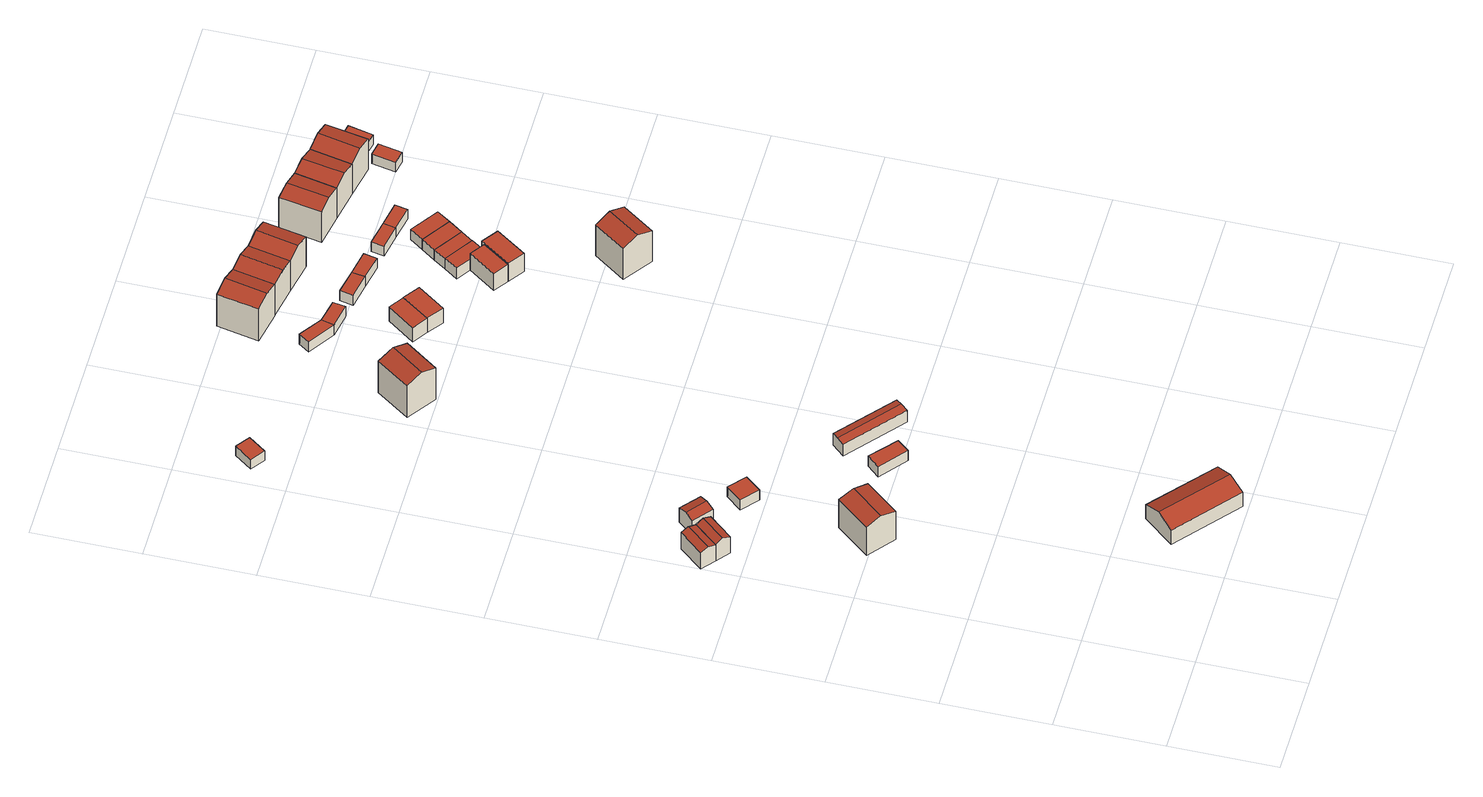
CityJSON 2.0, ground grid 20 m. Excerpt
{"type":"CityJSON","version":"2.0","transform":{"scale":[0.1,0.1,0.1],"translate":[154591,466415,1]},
"CityObjects":{
"building1":{"type":"Building","attributes":{"b3_bag_bag_overlap":0,"b3_dak_type":"slanted","b3_extrusie":"standard","b3_h_dak_50p":5.51,"b3_h_dak_70p":5.99,"b3_h_dak_max":6.61,"b3_h_dak_min":4.43,"b3_h_maaiveld":1.9,"b3_h_nok":6.66,"b3_is_glas_dak":false,"b3_kas_warenhuis":false,"b3_kwaliteitsindicator":true,"b3_mutatie_ahn3_ahn4":false,"b3_mutatie_ahn4_ahn5":false,"b3_n_nok":1,"b3_n_vlakken":2,"b3_opp_buitenmuur":37.07,"b3_opp_dak_plat":0,"b3_opp_dak_schuin":22.78,"b3_opp_grond":18.07,"b3_opp_scheidingsmuur":20.99,"b3_rmse_lod12":0.775,"b3_rmse_lod13":0.775,"b3_rmse_lod22":0.0139,"b3_t_run":15,"b3_val3dity_lod12":"[]","b3_val3dity_lod13":"[]","b3_val3dity_lod22":"[]","b3_volume_lod12":73.29,"b3_volume_lod13":73.29,"b3_volume_lod22":66.01,"geconstateerd":false,"oorspronkelijkbouwjaar":1971,"status":"Pand in gebruik"},"children":["building1-1"]},
"building1-1":{"type":"BuildingPart","parents":["building1"],"geometry":[{"type":"Solid","lod":"2.2","boundaries":[[[[0,1,2,3]],[[4,5,6,1,0]],[[7,6,5,8]],[[6,7,2,1]],[[7,8,9,3,2]],[[4,9,8,5]],[[9,4,0,3]]]],"semantics":{"surfaces":[{"type":"GroundSurface"},{"type":"WallSurface"},{"type":"RoofSurface"}],"values":[[0,1,2,1,1,2,1]]}}]},
"building2":{"type":"Building","attributes":{"b3_bag_bag_overlap":0,"b3_dak_type":"slanted","b3_extrusie":"standard","b3_h_dak_50p":5.55,"b3_h_dak_70p":6,"b3_h_dak_max":6.61,"b3_h_dak_min":4.43,"b3_h_maaiveld":1.89,"b3_h_nok":6.71,"b3_is_glas_dak":false,"b3_kas_warenhuis":false,"b3_kwaliteitsindicator":true,"b3_mutatie_ahn3_ahn4":false,"b3_mutatie_ahn4_ahn5":false,"b3_n_nok":1,"b3_n_vlakken":2,"b3_opp_buitenmuur":37.95,"b3_opp_dak_plat":0,"b3_opp_dak_schuin":22.7,"b3_opp_grond":18.07,"b3_opp_scheidingsmuur":20.99,"b3_rmse_lod12":0.805,"b3_rmse_lod13":0.805,"b3_rmse_lod22":0.0283,"b3_t_run":14,"b3_val3dity_lod12":"[]","b3_val3dity_lod13":"[]","b3_val3dity_lod22":"[]","b3_volume_lod12":74.83,"b3_volume_lod13":74.83,"b3_volume_lod22":66.85,"geconstateerd":false,"oorspronkelijkbouwjaar":1971,"status":"Pand in gebruik"},"children":["building2-1"]},
"building2-1":{"type":"BuildingPart","parents":["building2"],"geometry":[{"type":"Solid","lod":"2.2","boundaries":[[[[3,10,11,0]],[[9,12,13,10,3]],[[14,13,12,15]],[[13,14,11,10]],[[14,15,4,0,11]],[[9,4,15,12]],[[4,9,3,0]]]],"semantics":{"surfaces":[{"type":"GroundSurface"},{"type":"WallSurface"},{"type":"RoofSurface"}],"values":[[0,1,2,1,1,2,1]]}}]},
"building3":{"type":"Building","attributes":{"b3_bag_bag_overlap":0,"b3_bouwlagen":3,"b3_dak_type":"slanted","b3_extrusie":"standard","b3_h_dak_50p":8.65,"b3_h_dak_70p":9.16,"b3_h_dak_max":9.82,"b3_h_dak_min":7.57,"b3_h_maaiveld":2.11,"b3_h_nok":9.86,"b3_is_glas_dak":false,"b3_kas_warenhuis":false,"b3_kwaliteitsindicator":true,"b3_mutatie_ahn3_ahn4":false,"b3_mutatie_ahn4_ahn5":false,"b3_n_nok":1,"b3_n_vlakken":2,"b3_opp_buitenmuur":67.41,"b3_opp_dak_plat":0,"b3_opp_dak_schuin":57.12,"b3_opp_grond":49.32,"b3_opp_scheidingsmuur":104.85,"b3_rmse_lod12":0.834,"b3_rmse_lod13":0.834,"b3_rmse_lod22":0.0652,"b3_t_run":36,"b3_val3dity_lod12":"[]","b3_val3dity_lod13":"[]","b3_val3dity_lod22":"[]","b3_volume_lod12":347.14,"b3_volume_lod13":347.14,"b3_volume_lod22":325.12,"geconstateerd":false,"oorspronkelijkbouwjaar":1971,"status":"Pand in gebruik"},"children":["building3-1"]},
"building3-1":{"type":"BuildingPart","parents":["building3"],"geometry":[{"type":"Solid","lod":"2.2","boundaries":[[[[16,17,18,19]],[[20,21,22,17,16]],[[23,22,21,24]],[[22,23,18,17]],[[23,24,25,19,18]],[[20,25,24,21]],[[25,20,16,19]]]],"semantics":{"surfaces":[{"type":"GroundSurface"},{"type":"WallSurface"},{"type":"RoofSurface"}],"values":[[0,1,2,1,1,2,1]]}}]},
"building4":{"type":"Building","attributes":{"b3_dak_type":"slanted","b3_extrusie":"standard","b3_h_dak_50p":6.16,"b3_h_dak_70p":6.39,"b3_h_dak_max":6.72,"b3_h_dak_min":5.61,"b3_h_maaiveld":2.86,"b3_h_nok":6.69,"b3_is_glas_dak":false,"b3_kas_warenhuis":false,"b3_kwaliteitsindicator":true,"b3_mutatie_ahn3_ahn4":false,"b3_mutatie_ahn4_ahn5":false,"b3_n_nok":1,"b3_n_vlakken":2,"b3_opp_buitenmuur":130.89,"b3_opp_dak_plat":0,"b3_opp_dak_schuin":114.64,"b3_opp_grond":109.92,"b3_opp_scheidingsmuur":0,"b3_rmse_lod12":0.405,"b3_rmse_lod13":0.405,"b3_rmse_lod22":0.0364,"b3_t_run":78,"b3_val3dity_lod12":"[]","b3_val3dity_lod13":"[]","b3_val3dity_lod22":"[]","b3_volume_lod12":386.98,"b3_volume_lod13":386.98,"b3_volume_lod22":361.7,"geconstateerd":false,"oorspronkelijkbouwjaar":1992,"status":"Pand in gebruik"},"children":["building4-1"]},
"building4-1":{"type":"BuildingPart","parents":["building4"],"geometry":[{"type":"Solid","lod":"2.2","boundaries":[[[[26,27,28,29]],[[30,31,32,33]],[[31,30,27,26]],[[30,33,34,28,27]],[[35,34,33,32]],[[34,35,29,28]],[[35,32,31,26,29]]]],"semantics":{"surfaces":[{"type":"GroundSurface"},{"type":"RoofSurface"},{"type":"WallSurface"}],"values":[[0,1,2,2,1,2,2]]}}]},
"building5":{"type":"Building","attributes":{"b3_dak_type":"slanted","b3_extrusie":"standard","b3_h_dak_50p":5.15,"b3_h_dak_70p":5.52,"b3_h_dak_max":6.02,"b3_h_dak_min":4.26,"b3_h_maaiveld":1.89,"b3_h_nok":6.04,"b3_is_glas_dak":false,"b3_kas_warenhuis":false,"b3_kwaliteitsindicator":true,"b3_mutatie_ahn3_ahn4":false,"b3_mutatie_ahn4_ahn5":false,"b3_n_nok":1,"b3_n_vlakken":2,"b3_opp_buitenmuur":45.35,"b3_opp_dak_plat":0,"b3_opp_dak_schuin":22.6,"b3_opp_grond":16.37,"b3_opp_scheidingsmuur":0,"b3_rmse_lod12":0.624,"b3_rmse_lod13":0.624,"b3_rmse_lod22":0.0279,"b3_t_run":18,"b3_val3dity_lod12":"[]","b3_val3dity_lod13":"[]","b3_val3dity_lod22":"[]","b3_volume_lod12":59.19,"b3_volume_lod13":59.19,"b3_volume_lod22":53.47,"geconstateerd":false,"oorspronkelijkbouwjaar":2003,"status":"Pand in gebruik"},"children":["building5-1"]},
"building5-1":{"type":"BuildingPart","parents":["building5"],"geometry":[{"type":"Solid","lod":"2.2","boundaries":[[[[36,37,38,39]],[[40,41,42,43]],[[41,40,37,36]],[[40,43,44,38,37]],[[45,44,43,42]],[[44,45,39,38]],[[45,42,41,36,39]]]],"semantics":{"surfaces":[{"type":"GroundSurface"},{"type":"RoofSurface"},{"type":"WallSurface"}],"values":[[0,1,2,2,1,2,2]]}}]},
"building6":{"type":"Building","attributes":{"b3_dak_type":"horizontal","b3_extrusie":"standard","b3_h_dak_50p":4.4,"b3_h_dak_70p":4.4,"b3_h_dak_max":4.45,"b3_h_dak_min":4.32,"b3_h_maaiveld":1.88,"b3_is_glas_dak":false,"b3_kas_warenhuis":false,"b3_kwaliteitsindicator":false,"b3_mutatie_ahn3_ahn4":false,"b3_mutatie_ahn4_ahn5":true,"b3_n_nok":0,"b3_n_vlakken":1,"b3_opp_buitenmuur":38.88,"b3_opp_dak_plat":14.9,"b3_opp_dak_schuin":0,"b3_opp_grond":14.9,"b3_opp_scheidingsmuur":0,"b3_rmse_lod12":0.0258,"b3_rmse_lod13":0.0258,"b3_rmse_lod22":0.0221,"b3_t_run":11,"b3_val3dity_lod12":"[]","b3_val3dity_lod13":"[]","b3_val3dity_lod22":"[]","b3_volume_lod12":37.54,"b3_volume_lod13":37.54,"b3_volume_lod22":37.5,"geconstateerd":true,"oorspronkelijkbouwjaar":2021,"status":"Pand in gebruik"},"children":["building6-1"]},
"building6-1":{"type":"BuildingPart","parents":["building6"],"geometry":[{"type":"Solid","lod":"2.2","boundaries":[[[[46,47,48,49]],[[50,51,52,53]],[[53,52,47,46]],[[52,51,48,47]],[[51,50,49,48]],[[50,53,46,49]]]],"semantics":{"surfaces":[{"type":"GroundSurface"},{"type":"RoofSurface"},{"type":"WallSurface"}],"values":[[0,1,2,2,2,2]]}}]},
"building7":{"type":"Building","attributes":{"b3_bag_bag_overlap":0,"b3_dak_type":"horizontal","b3_extrusie":"standard","b3_h_dak_50p":4.46,"b3_h_dak_70p":4.47,"b3_h_dak_max":4.56,"b3_h_dak_min":4.43,"b3_h_maaiveld":2.01,"b3_is_glas_dak":false,"b3_kas_warenhuis":false,"b3_kwaliteitsindicator":true,"b3_mutatie_ahn3_ahn4":false,"b3_mutatie_ahn4_ahn5":false,"b3_n_nok":0,"b3_n_vlakken":1,"b3_opp_buitenmuur":21.38,"b3_opp_dak_plat":18.6,"b3_opp_dak_schuin":0,"b3_opp_grond":18.6,"b3_opp_scheidingsmuur":24.04,"b3_rmse_lod12":0.0584,"b3_rmse_lod13":0.0584,"b3_rmse_lod22":0.054,"b3_t_run":17,"b3_val3dity_lod12":"[]","b3_val3dity_lod13":"[]","b3_val3dity_lod22":"[]","b3_volume_lod12":45.62,"b3_volume_lod13":45.62,"b3_volume_lod22":45.57,"geconstateerd":false,"oorspronkelijkbouwjaar":1971,"status":"Pand in gebruik"},"children":["building7-1"]},
"building7-1":{"type":"BuildingPart","parents":["building7"],"geometry":[{"type":"Solid","lod":"2.2","boundaries":[[[[54,55,56,57]],[[58,59,60,61]],[[61,60,55,54]],[[60,59,56,55]],[[59,58,57,56]],[[58,61,54,57]]]],"semantics":{"surfaces":[{"type":"GroundSurface"},{"type":"RoofSurface"},{"type":"WallSurface"}],"values":[[0,1,2,2,2,2]]}}]},
"building8":{"type":"Building","attributes":{"b3_dak_type":"slanted","b3_extrusie":"standard","b3_h_dak_50p":4.01,"b3_h_dak_70p":4.13,"b3_h_dak_max":4.31,"b3_h_dak_min":3.6,"b3_h_maaiveld":1.75,"b3_is_glas_dak":false,"b3_kas_warenhuis":false,"b3_kwaliteitsindicator":true,"b3_mutatie_ahn3_ahn4":false,"b3_mutatie_ahn4_ahn5":false,"b3_n_nok":0,"b3_n_vlakken":1,"b3_opp_buitenmuur":32.14,"b3_opp_dak_plat":0,"b3_opp_dak_schuin":12.65,"b3_opp_grond":12.39,"b3_opp_scheidingsmuur":0,"b3_rmse_lod12":0.232,"b3_rmse_lod13":0.232,"b3_rmse_lod22":0.0373,"b3_t_run":13,"b3_val3dity_lod12":"[]","b3_val3dity_lod13":"[]","b3_val3dity_lod22":"[]","b3_volume_lod12":29.49,"b3_volume_lod13":29.49,"b3_volume_lod22":28,"geconstateerd":false,"oorspronkelijkbouwjaar":1959,"status":"Pand in gebruik"},"children":["building8-1"]},
"building8-1":{"type":"BuildingPart","parents":["building8"],"geometry":[{"type":"Solid","lod":"2.2","boundaries":[[[[62,63,64,65]],[[66,67,68,69]],[[69,68,63,62]],[[68,67,64,63]],[[67,66,65,64]],[[66,69,62,65]]]],"semantics":{"surfaces":[{"type":"GroundSurface"},{"type":"RoofSurface"},{"type":"WallSurface"}],"values":[[0,1,2,2,2,2]]}}]},
"building9":{"type":"Building","attributes":{"b3_bag_bag_overlap":0,"b3_dak_type":"multiple horizontal","b3_extrusie":"standard","b3_h_dak_50p":4.59,"b3_h_dak_70p":4.76,"b3_h_dak_max":5.01,"b3_h_dak_min":4.31,"b3_h_maaiveld":1.87,"b3_is_glas_dak":false,"b3_kas_warenhuis":false,"b3_kwaliteitsindicator":true,"b3_mutatie_ahn3_ahn4":false,"b3_mutatie_ahn4_ahn5":false,"b3_n_nok":0,"b3_n_vlakken":2,"b3_opp_buitenmuur":81.47,"b3_opp_dak_plat":40.23,"b3_opp_dak_schuin":0,"b3_opp_grond":40.22,"b3_opp_scheidingsmuur":8.64,"b3_rmse_lod12":0.303,"b3_rmse_lod13":0.303,"b3_rmse_lod22":0.104,"b3_t_run":30,"b3_val3dity_lod12":"[]","b3_val3dity_lod13":"[]","b3_val3dity_lod22":"[]","b3_volume_lod12":116.88,"b3_volume_lod13":116.88,"b3_volume_lod22":109.21,"geconstateerd":false,"oorspronkelijkbouwjaar":1962,"status":"Pand in gebruik"},"children":["building9-1"]},
"building9-1":{"type":"BuildingPart","parents":["building9"],"geometry":[{"type":"Solid","lod":"2.2","boundaries":[[[[70,71,72,73]],[[74,75,76,77]],[[75,74,71,70]],[[74,77,78,72,71]],[[79,78,77,76]],[[78,79,73,72]],[[79,76,75,70,73]]]],"semantics":{"surfaces":[{"type":"GroundSurface"},{"type":"RoofSurface"},{"type":"WallSurface"}],"values":[[0,1,2,2,1,2,2]]}}]},
"building10":{"type":"Building","attributes":{"b3_bag_bag_overlap":0,"b3_bouwlagen":3,"b3_dak_type":"slanted","b3_extrusie":"standard","b3_h_dak_50p":9.37,"b3_h_dak_70p":9.66,"b3_h_dak_max":10.49,"b3_h_dak_min":7.69,"b3_h_maaiveld":1.84,"b3_h_nok":10.61,"b3_is_glas_dak":false,"b3_kas_warenhuis":false,"b3_kwaliteitsindicator":true,"b3_mutatie_ahn3_ahn4":false,"b3_mutatie_ahn4_ahn5":false,"b3_n_nok":1,"b3_n_vlakken":6,"b3_opp_buitenmuur":79.27,"b3_opp_dak_plat":0,"b3_opp_dak_schuin":61.85,"b3_opp_grond":49.03,"b3_opp_scheidingsmuur":108.69,"b3_rmse_lod12":1.69,"b3_rmse_lod13":1.69,"b3_rmse_lod22":1.03,"b3_t_run":33,"b3_val3dity_lod12":"[]","b3_val3dity_lod13":"[]","b3_val3dity_lod22":"[]","b3_volume_lod12":387.1,"b3_volume_lod13":387.1,"b3_volume_lod22":358.72,"geconstateerd":false,"oorspronkelijkbouwjaar":1971,"status":"Pand in gebruik"},"children":["building10-1"]},
"building10-1":{"type":"BuildingPart","parents":["building10"],"geometry":[{"type":"Solid","lod":"2.2","boundaries":[[[[80,81,82,83]],[[84,85,86,87]],[[85,84,81,80]],[[84,87,88,82,81]],[[89,88,87,86]],[[88,89,83,82]],[[89,86,85,80,83]]]],"semantics":{"surfaces":[{"type":"GroundSurface"},{"type":"RoofSurface"},{"type":"WallSurface"}],"values":[[0,1,2,2,1,2,2]]}}]},
"building11":{"type":"Building","attributes":{"b3_bag_bag_overlap":0,"b3_dak_type":"horizontal","b3_extrusie":"standard","b3_h_dak_50p":4.31,"b3_h_dak_70p":4.32,"b3_h_dak_max":4.35,"b3_h_dak_min":4.29,"b3_h_maaiveld":1.8,"b3_is_glas_dak":false,"b3_kas_warenhuis":false,"b3_kwaliteitsindicator":true,"b3_mutatie_ahn3_ahn4":false,"b3_mutatie_ahn4_ahn5":false,"b3_n_nok":0,"b3_n_vlakken":1,"b3_opp_buitenmuur":33.05,"b3_opp_dak_plat":12.71,"b3_opp_dak_schuin":0,"b3_opp_grond":12.71,"b3_opp_scheidingsmuur":6.27,"b3_rmse_lod12":0.0136,"b3_rmse_lod13":0.0136,"b3_rmse_lod22":0.0115,"b3_t_run":9,"b3_val3dity_lod12":"[]","b3_val3dity_lod13":"[]","b3_val3dity_lod22":"[]","b3_volume_lod12":31.98,"b3_volume_lod13":31.98,"b3_volume_lod22":31.95,"geconstateerd":false,"oorspronkelijkbouwjaar":1971,"status":"Pand in gebruik"},"children":["building11-1"]},
"building11-1":{"type":"BuildingPart","parents":["building11"],"geometry":[{"type":"Solid","lod":"2.2","boundaries":[[[[90,91,92,93]],[[94,95,96,97]],[[97,96,91,90]],[[96,95,92,91]],[[95,94,93,92]],[[94,97,90,93]]]],"semantics":{"surfaces":[{"type":"GroundSurface"},{"type":"RoofSurface"},{"type":"WallSurface"}],"values":[[0,1,2,2,2,2]]}}]},
"building12":{"type":"Building","attributes":{"b3_bag_bag_overlap":0,"b3_dak_type":"slanted","b3_extrusie":"standard","b3_h_dak_50p":5.12,"b3_h_dak_70p":5.41,"b3_h_dak_max":5.83,"b3_h_dak_min":4.46,"b3_h_maaiveld":1.83,"b3_is_glas_dak":false,"b3_kas_warenhuis":false,"b3_kwaliteitsindicator":true,"b3_mutatie_ahn3_ahn4":false,"b3_mutatie_ahn4_ahn5":false,"b3_n_nok":0,"b3_n_vlakken":1,"b3_opp_buitenmuur":37.84,"b3_opp_dak_plat":0,"b3_opp_dak_schuin":22.32,"b3_opp_grond":20.48,"b3_opp_scheidingsmuur":25.32,"b3_rmse_lod12":0.486,"b3_rmse_lod13":0.486,"b3_rmse_lod22":0.0194,"b3_t_run":17,"b3_val3dity_lod12":"[]","b3_val3dity_lod13":"[]","b3_val3dity_lod22":"[]","b3_volume_lod12":72.91,"b3_volume_lod13":72.91,"b3_volume_lod22":67.67,"geconstateerd":false,"oorspronkelijkbouwjaar":1971,"status":"Pand in gebruik"},"children":["building12-1"]},
"building12-1":{"type":"BuildingPart","parents":["building12"],"geometry":[{"type":"Solid","lod":"2.2","boundaries":[[[[98,99,100,101]],[[102,103,104,105]],[[105,104,99,98]],[[104,103,100,99]],[[103,102,101,100]],[[102,105,98,101]]]],"semantics":{"surfaces":[{"type":"GroundSurface"},{"type":"RoofSurface"},{"type":"WallSurface"}],"values":[[0,1,2,2,2,2]]}}]},
"building13":{"type":"Building","attributes":{"b3_bag_bag_overlap":0,"b3_dak_type":"horizontal","b3_extrusie":"standard","b3_h_dak_50p":4.31,"b3_h_dak_70p":4.32,"b3_h_dak_max":4.35,"b3_h_dak_min":4.29,"b3_h_maaiveld":1.8,"b3_is_glas_dak":false,"b3_kas_warenhuis":false,"b3_kwaliteitsindicator":true,"b3_mutatie_ahn3_ahn4":false,"b3_mutatie_ahn4_ahn5":false,"b3_n_nok":0,"b3_n_vlakken":1,"b3_opp_buitenmuur":29.58,"b3_opp_dak_plat":11.57,"b3_opp_dak_schuin":0,"b3_opp_grond":11.57,"b3_opp_scheidingsmuur":6.27,"b3_rmse_lod12":0.0157,"b3_rmse_lod13":0.0157,"b3_rmse_lod22":0.0141,"b3_t_run":6,"b3_val3dity_lod12":"[]","b3_val3dity_lod13":"[]","b3_val3dity_lod22":"[]","b3_volume_lod12":29.14,"b3_volume_lod13":29.14,"b3_volume_lod22":29.08,"geconstateerd":false,"oorspronkelijkbouwjaar":1971,"status":"Pand in gebruik"},"children":["building13-1"]},
"building13-1":{"type":"BuildingPart","parents":["building13"],"geometry":[{"type":"Solid","lod":"2.2","boundaries":[[[[106,107,92,91]],[[96,95,108,109]],[[109,108,107,106]],[[108,95,92,107]],[[95,96,91,92]],[[96,109,106,91]]]],"semantics":{"surfaces":[{"type":"GroundSurface"},{"type":"RoofSurface"},{"type":"WallSurface"}],"values":[[0,1,2,2,2,2]]}}]},
"building14":{"type":"Building","attributes":{"b3_bag_bag_overlap":0,"b3_dak_type":"slanted","b3_extrusie":"standard","b3_h_dak_50p":5.22,"b3_h_dak_70p":5.52,"b3_h_dak_max":5.88,"b3_h_dak_min":4.39,"b3_h_maaiveld":1.83,"b3_is_glas_dak":false,"b3_kas_warenhuis":false,"b3_kwaliteitsindicator":true,"b3_mutatie_ahn3_ahn4":false,"b3_mutatie_ahn4_ahn5":false,"b3_n_nok":0,"b3_n_vlakken":1,"b3_opp_buitenmuur":41.37,"b3_opp_dak_plat":0,"b3_opp_dak_schuin":24.4,"b3_opp_grond":22.43,"b3_opp_scheidingsmuur":25.32,"b3_rmse_lod12":0.539,"b3_rmse_lod13":0.539,"b3_rmse_lod22":0.0343,"b3_t_run":14,"b3_val3dity_lod12":"[]","b3_val3dity_lod13":"[]","b3_val3dity_lod22":"[]","b3_volume_lod12":82.82,"b3_volume_lod13":82.82,"b3_volume_lod22":75.77,"geconstateerd":false,"oorspronkelijkbouwjaar":1971,"status":"Pand in gebruik"},"children":["building14-1"]},
"building14-1":{"type":"BuildingPart","parents":["building14"],"geometry":[{"type":"Solid","lod":"2.2","boundaries":[[[[99,98,110,111]],[[112,113,114,115]],[[115,114,98,99]],[[114,113,110,98]],[[113,112,111,110]],[[112,115,99,111]]]],"semantics":{"surfaces":[{"type":"GroundSurface"},{"type":"RoofSurface"},{"type":"WallSurface"}],"values":[[0,1,2,2,2,2]]}}]},
"building15":{"type":"Building","attributes":{"b3_bag_bag_overlap":0,"b3_bouwlagen":3,"b3_dak_type":"slanted","b3_extrusie":"standard","b3_h_dak_50p":9.2,"b3_h_dak_70p":9.75,"b3_h_dak_max":10.7,"b3_h_dak_min":7.78,"b3_h_maaiveld":1.74,"b3_h_nok":10.74,"b3_is_glas_dak":false,"b3_kas_warenhuis":false,"b3_kwaliteitsindicator":true,"b3_mutatie_ahn3_ahn4":false,"b3_mutatie_ahn4_ahn5":false,"b3_n_nok":2,"b3_n_vlakken":3,"b3_opp_buitenmuur":145.7,"b3_opp_dak_plat":0,"b3_opp_dak_schuin":69.17,"b3_opp_grond":50.77,"b3_opp_scheidingsmuur":56.51,"b3_rmse_lod12":1.04,"b3_rmse_lod13":1.04,"b3_rmse_lod22":0.035,"b3_t_run":31,"b3_val3dity_lod12":"[]","b3_val3dity_lod13":"[]","b3_val3dity_lod22":"[]","b3_volume_lod12":406.01,"b3_volume_lod13":406.01,"b3_volume_lod22":376.22,"geconstateerd":false,"oorspronkelijkbouwjaar":1971,"status":"Pand in gebruik"},"children":["building15-1"]},
"building15-1":{"type":"BuildingPart","parents":["building15"],"geometry":[{"type":"Solid","lod":"2.2","boundaries":[[[[116,117,118,119]],[[120,121,122,123]],[[121,120,117,116]],[[120,123,124,118,117]],[[125,124,123,122]],[[124,125,119,118]],[[125,122,121,116,119]]]],"semantics":{"surfaces":[{"type":"GroundSurface"},{"type":"RoofSurface"},{"type":"WallSurface"}],"values":[[0,1,2,2,1,2,2]]}}]},
"building16":{"type":"Building","attributes":{"b3_bag_bag_overlap":0,"b3_dak_type":"horizontal","b3_extrusie":"standard","b3_h_dak_50p":4.31,"b3_h_dak_70p":4.32,"b3_h_dak_max":4.36,"b3_h_dak_min":4.28,"b3_h_maaiveld":1.85,"b3_is_glas_dak":false,"b3_kas_warenhuis":false,"b3_kwaliteitsindicator":true,"b3_mutatie_ahn3_ahn4":false,"b3_mutatie_ahn4_ahn5":false,"b3_n_nok":0,"b3_n_vlakken":1,"b3_opp_buitenmuur":29.58,"b3_opp_dak_plat":11.85,"b3_opp_dak_schuin":0,"b3_opp_grond":11.85,"b3_opp_scheidingsmuur":6.08,"b3_rmse_lod12":0.0159,"b3_rmse_lod13":0.0159,"b3_rmse_lod22":0.0149,"b3_t_run":6,"b3_val3dity_lod12":"[]","b3_val3dity_lod13":"[]","b3_val3dity_lod22":"[]","b3_volume_lod12":29.22,"b3_volume_lod13":29.22,"b3_volume_lod22":29.19,"geconstateerd":false,"oorspronkelijkbouwjaar":1971,"status":"Pand in gebruik"},"children":["building16-1"]},
"building16-1":{"type":"BuildingPart","parents":["building16"],"geometry":[{"type":"Solid","lod":"2.2","boundaries":[[[[126,127,128,129]],[[130,131,132,133]],[[133,132,127,126]],[[132,131,128,127]],[[131,130,129,128]],[[130,133,126,129]]]],"semantics":{"surfaces":[{"type":"GroundSurface"},{"type":"RoofSurface"},{"type":"WallSurface"}],"values":[[0,1,2,2,2,2]]}}]},
"building17":{"type":"Building","attributes":{"b3_bag_bag_overlap":0,"b3_bouwlagen":3,"b3_dak_type":"slanted","b3_extrusie":"standard","b3_h_dak_50p":8.98,"b3_h_dak_70p":9.49,"b3_h_dak_max":10.13,"b3_h_dak_min":7.81,"b3_h_maaiveld":1.86,"b3_h_nok":10.13,"b3_is_glas_dak":false,"b3_kas_warenhuis":false,"b3_kwaliteitsindicator":true,"b3_mutatie_ahn3_ahn4":false,"b3_mutatie_ahn4_ahn5":false,"b3_n_nok":1,"b3_n_vlakken":2,"b3_opp_buitenmuur":73.91,"b3_opp_dak_plat":0,"b3_opp_dak_schuin":57.75,"b3_opp_grond":49.58,"b3_opp_scheidingsmuur":113.23,"b3_rmse_lod12":0.856,"b3_rmse_lod13":0.856,"b3_rmse_lod22":0.0285,"b3_t_run":23,"b3_val3dity_lod12":"[]","b3_val3dity_lod13":"[]","b3_val3dity_lod22":"[]","b3_volume_lod12":376.78,"b3_volume_lod13":376.78,"b3_volume_lod22":352.75,"geconstateerd":false,"oorspronkelijkbouwjaar":1971,"status":"Pand in gebruik"},"children":["building17-1"]},
"building17-1":{"type":"BuildingPart","parents":["building17"],"geometry":[{"type":"Solid","lod":"2.2","boundaries":[[[[134,135,136,137]],[[138,139,140,141]],[[139,138,135,134]],[[138,141,142,136,135]],[[143,142,141,140]],[[142,143,137,136]],[[143,140,139,134,137]]]],"semantics":{"surfaces":[{"type":"GroundSurface"},{"type":"RoofSurface"},{"type":"WallSurface"}],"values":[[0,1,2,2,1,2,2]]}}]},
"building18":{"type":"Building","attributes":{"b3_bag_bag_overlap":0,"b3_dak_type":"slanted","b3_extrusie":"standard","b3_h_dak_50p":5.65,"b3_h_dak_70p":6.12,"b3_h_dak_max":6.82,"b3_h_dak_min":4.6,"b3_h_maaiveld":1.9,"b3_is_glas_dak":false,"b3_kas_warenhuis":false,"b3_kwaliteitsindicator":true,"b3_mutatie_ahn3_ahn4":false,"b3_mutatie_ahn4_ahn5":false,"b3_n_nok":0,"b3_n_vlakken":1,"b3_opp_buitenmuur":32.63,"b3_opp_dak_plat":0,"b3_opp_dak_schuin":24.77,"b3_opp_grond":20.04,"b3_opp_scheidingsmuur":39.19,"b3_rmse_lod12":0.797,"b3_rmse_lod13":0.797,"b3_rmse_lod22":0.0142,"b3_t_run":12,"b3_val3dity_lod12":"[]","b3_val3dity_lod13":"[]","b3_val3dity_lod22":"[]","b3_volume_lod12":84.39,"b3_volume_lod13":84.39,"b3_volume_lod22":76.2,"geconstateerd":false,"oorspronkelijkbouwjaar":1971,"status":"Pand in gebruik"},"children":["building18-1"]},
"building18-1":{"type":"BuildingPart","parents":["building18"],"geometry":[{"type":"Solid","lod":"2.2","boundaries":[[[[144,145,146,147]],[[148,149,150,151]],[[151,150,145,144]],[[150,149,146,145]],[[149,148,147,146]],[[148,151,144,147]]]],"semantics":{"surfaces":[{"type":"GroundSurface"},{"type":"RoofSurface"},{"type":"WallSurface"}],"values":[[0,1,2,2,2,2]]}}]},
"building19":{"type":"Building","attributes":{"b3_bag_bag_overlap":0,"b3_dak_type":"horizontal","b3_extrusie":"standard","b3_h_dak_50p":4.3,"b3_h_dak_70p":4.31,"b3_h_dak_max":4.35,"b3_h_dak_min":4.26,"b3_h_maaiveld":1.86,"b3_is_glas_dak":false,"b3_kas_warenhuis":false,"b3_kwaliteitsindicator":true,"b3_mutatie_ahn3_ahn4":false,"b3_mutatie_ahn4_ahn5":false,"b3_n_nok":0,"b3_n_vlakken":1,"b3_opp_buitenmuur":29.3,"b3_opp_dak_plat":11.85,"b3_opp_dak_schuin":0,"b3_opp_grond":11.85,"b3_opp_scheidingsmuur":6.08,"b3_rmse_lod12":0.0204,"b3_rmse_lod13":0.0204,"b3_rmse_lod22":0.0149,"b3_t_run":7,"b3_val3dity_lod12":"[]","b3_val3dity_lod13":"[]","b3_val3dity_lod22":"[]","b3_volume_lod12":29.04,"b3_volume_lod13":29.04,"b3_volume_lod22":28.96,"geconstateerd":false,"oorspronkelijkbouwjaar":1971,"status":"Pand in gebruik"},"children":["building19-1"]},
"building19-1":{"type":"BuildingPart","parents":["building19"],"geometry":[{"type":"Solid","lod":"2.2","boundaries":[[[[152,153,154,155]],[[156,130,133,157]],[[157,133,153,152]],[[133,130,154,153]],[[130,156,155,154]],[[156,157,152,155]]]],"semantics":{"surfaces":[{"type":"GroundSurface"},{"type":"RoofSurface"},{"type":"WallSurface"}],"values":[[0,1,2,2,2,2]]}}]},
"building20":{"type":"Building","attributes":{"b3_bag_bag_overlap":0,"b3_dak_type":"slanted","b3_extrusie":"standard","b3_h_dak_50p":5.95,"b3_h_dak_70p":6.44,"b3_h_dak_max":6.98,"b3_h_dak_min":4.71,"b3_h_maaiveld":1.89,"b3_is_glas_dak":false,"b3_kas_warenhuis":false,"b3_kwaliteitsindicator":true,"b3_mutatie_ahn3_ahn4":false,"b3_mutatie_ahn4_ahn5":false,"b3_n_nok":0,"b3_n_vlakken":1,"b3_opp_buitenmuur":42.47,"b3_opp_dak_plat":0,"b3_opp_dak_schuin":29.79,"b3_opp_grond":24.37,"b3_opp_scheidingsmuur":41.55,"b3_rmse_lod12":0.907,"b3_rmse_lod13":0.907,"b3_rmse_lod22":0.234,"b3_t_run":17,"b3_val3dity_lod12":"[]","b3_val3dity_lod13":"[]","b3_val3dity_lod22":"[]","b3_volume_lod12":110.67,"b3_volume_lod13":110.67,"b3_volume_lod22":98.51,"geconstateerd":false,"oorspronkelijkbouwjaar":1971,"status":"Pand in gebruik"},"children":["building20-1"]},
"building20-1":{"type":"BuildingPart","parents":["building20"],"geometry":[{"type":"Solid","lod":"2.2","boundaries":[[[[158,159,160,147]],[[161,162,163,164]],[[164,163,159,158]],[[163,162,160,159]],[[162,161,147,160]],[[161,164,158,147]]]],"semantics":{"surfaces":[{"type":"GroundSurface"},{"type":"RoofSurface"},{"type":"WallSurface"}],"values":[[0,1,2,2,2,2]]}}]},
"building21":{"type":"Building","attributes":{"b3_bag_bag_overlap":0,"b3_bouwlagen":3,"b3_dak_type":"slanted","b3_extrusie":"standard","b3_h_dak_50p":9.01,"b3_h_dak_70p":9.5,"b3_h_dak_max":10.12,"b3_h_dak_min":7.81,"b3_h_maaiveld":1.86,"b3_h_nok":10.13,"b3_is_glas_dak":false,"b3_kas_warenhuis":false,"b3_kwaliteitsindicator":true,"b3_mutatie_ahn3_ahn4":false,"b3_mutatie_ahn4_ahn5":false,"b3_n_nok":1,"b3_n_vlakken":3,"b3_opp_buitenmuur":74.87,"b3_opp_dak_plat":0,"b3_opp_dak_schuin":57.83,"b3_opp_grond":49.86,"b3_opp_scheidingsmuur":113.46,"b3_rmse_lod12":1.73,"b3_rmse_lod13":1.73,"b3_rmse_lod22":1.19,"b3_t_run":19,"b3_val3dity_lod12":"[]","b3_val3dity_lod13":"[]","b3_val3dity_lod22":"[]","b3_volume_lod12":378.25,"b3_volume_lod13":378.25,"b3_volume_lod22":355.56,"geconstateerd":false,"oorspronkelijkbouwjaar":1971,"status":"Pand in gebruik"},"children":["building21-1"]},
"building21-1":{"type":"BuildingPart","parents":["building21"],"geometry":[{"type":"Solid","lod":"2.2","boundaries":[[[[134,165,166,135]],[[167,168,169,165,134]],[[170,169,168,171]],[[169,170,166,165]],[[170,171,172,135,166]],[[167,172,171,168]],[[172,167,134,135]]]],"semantics":{"surfaces":[{"type":"GroundSurface"},{"type":"WallSurface"},{"type":"RoofSurface"}],"values":[[0,1,2,1,1,2,1]]}}]},
"building22":{"type":"Building","attributes":{"b3_bag_bag_overlap":0,"b3_dak_type":"slanted","b3_extrusie":"standard","b3_h_dak_50p":4.5,"b3_h_dak_70p":4.57,"b3_h_dak_max":4.68,"b3_h_dak_min":4.39,"b3_h_maaiveld":1.91,"b3_is_glas_dak":false,"b3_kas_warenhuis":false,"b3_kwaliteitsindicator":true,"b3_mutatie_ahn3_ahn4":false,"b3_mutatie_ahn4_ahn5":false,"b3_n_nok":0,"b3_n_vlakken":2,"b3_opp_buitenmuur":16.26,"b3_opp_dak_plat":18.91,"b3_opp_dak_schuin":0,"b3_opp_grond":18.9,"b3_opp_scheidingsmuur":31.85,"b3_rmse_lod12":0.39,"b3_rmse_lod13":0.39,"b3_rmse_lod22":0.413,"b3_t_run":13,"b3_val3dity_lod12":"[]","b3_val3dity_lod13":"[]","b3_val3dity_lod22":"[]","b3_volume_lod12":50.4,"b3_volume_lod13":50.4,"b3_volume_lod22":49.06,"geconstateerd":false,"oorspronkelijkbouwjaar":1971,"status":"Pand in gebruik"},"children":["building22-1"]},
"building22-1":{"type":"BuildingPart","parents":["building22"],"geometry":[{"type":"Solid","lod":"2.2","boundaries":[[[[173,174,175,146]],[[176,177,178,179]],[[179,178,174,173]],[[178,177,175,174]],[[177,176,146,175]],[[176,179,173,146]]]],"semantics":{"surfaces":[{"type":"GroundSurface"},{"type":"RoofSurface"},{"type":"WallSurface"}],"values":[[0,1,2,2,2,2]]}}]},
"building23":{"type":"Building","attributes":{"b3_bag_bag_overlap":0,"b3_bouwlagen":3,"b3_dak_type":"slanted","b3_extrusie":"standard","b3_h_dak_50p":9.07,"b3_h_dak_70p":9.61,"b3_h_dak_max":10.48,"b3_h_dak_min":7.75,"b3_h_maaiveld":1.93,"b3_h_nok":10.54,"b3_is_glas_dak":false,"b3_kas_warenhuis":false,"b3_kwaliteitsindicator":true,"b3_mutatie_ahn3_ahn4":false,"b3_mutatie_ahn4_ahn5":false,"b3_n_nok":1,"b3_n_vlakken":3,"b3_opp_buitenmuur":128.32,"b3_opp_dak_plat":0,"b3_opp_dak_schuin":59.75,"b3_opp_grond":47.27,"b3_opp_scheidingsmuur":54.17,"b3_rmse_lod12":1.01,"b3_rmse_lod13":1.01,"b3_rmse_lod22":0.163,"b3_t_run":24,"b3_val3dity_lod12":"[]","b3_val3dity_lod13":"[]","b3_val3dity_lod22":"[]","b3_volume_lod12":364.63,"b3_volume_lod13":364.63,"b3_volume_lod22":340.77,"geconstateerd":false,"oorspronkelijkbouwjaar":1971,"status":"Pand in gebruik"},"children":["building23-1"]},
"building23-1":{"type":"BuildingPart","parents":["building23"],"geometry":[{"type":"Solid","lod":"2.2","boundaries":[[[[180,181,182,183]],[[184,185,186,187]],[[185,184,181,180]],[[184,187,188,182,181]],[[189,188,187,186]],[[188,189,183,182]],[[189,186,185,180,183]]]],"semantics":{"surfaces":[{"type":"GroundSurface"},{"type":"RoofSurface"},{"type":"WallSurface"}],"values":[[0,1,2,2,1,2,2]]}}]},
"building24":{"type":"Building","attributes":{"b3_bag_bag_overlap":0,"b3_dak_type":"horizontal","b3_extrusie":"standard","b3_h_dak_50p":4.4,"b3_h_dak_70p":4.41,"b3_h_dak_max":4.61,"b3_h_dak_min":4.38,"b3_h_maaiveld":1.9,"b3_is_glas_dak":false,"b3_kas_warenhuis":false,"b3_kwaliteitsindicator":true,"b3_mutatie_ahn3_ahn4":false,"b3_mutatie_ahn4_ahn5":false,"b3_n_nok":0,"b3_n_vlakken":1,"b3_opp_buitenmuur":12.58,"b3_opp_dak_plat":17.73,"b3_opp_dak_schuin":0,"b3_opp_grond":17.72,"b3_opp_scheidingsmuur":32.92,"b3_rmse_lod12":0.0396,"b3_rmse_lod13":0.0396,"b3_rmse_lod22":0.0353,"b3_t_run":10,"b3_val3dity_lod12":"[]","b3_val3dity_lod13":"[]","b3_val3dity_lod22":"[]","b3_volume_lod12":44.29,"b3_volume_lod13":44.29,"b3_volume_lod22":44.35,"geconstateerd":false,"oorspronkelijkbouwjaar":1971,"status":"Pand in gebruik"},"children":["building24-1"]},
"building24-1":{"type":"BuildingPart","parents":["building24"],"geometry":[{"type":"Solid","lod":"2.2","boundaries":[[[[190,191,175,174]],[[192,193,194,195]],[[195,194,191,190]],[[194,193,175,191]],[[193,192,174,175]],[[192,195,190,174]]]],"semantics":{"surfaces":[{"type":"GroundSurface"},{"type":"RoofSurface"},{"type":"WallSurface"}],"values":[[0,1,2,2,2,2]]}}]},
"building25":{"type":"Building","attributes":{"b3_bag_bag_overlap":0,"b3_dak_type":"horizontal","b3_extrusie":"standard","b3_h_dak_50p":4.4,"b3_h_dak_70p":4.4,"b3_h_dak_max":4.51,"b3_h_dak_min":4.39,"b3_h_maaiveld":1.91,"b3_is_glas_dak":false,"b3_kas_warenhuis":false,"b3_kwaliteitsindicator":true,"b3_mutatie_ahn3_ahn4":false,"b3_mutatie_ahn4_ahn5":false,"b3_n_nok":0,"b3_n_vlakken":1,"b3_opp_buitenmuur":15.96,"b3_opp_dak_plat":19.59,"b3_opp_dak_schuin":0,"b3_opp_grond":19.59,"b3_opp_scheidingsmuur":30.96,"b3_rmse_lod12":0.0254,"b3_rmse_lod13":0.0254,"b3_rmse_lod22":0.0192,"b3_t_run":12,"b3_val3dity_lod12":"[]","b3_val3dity_lod13":"[]","b3_val3dity_lod22":"[]","b3_volume_lod12":48.89,"b3_volume_lod13":48.89,"b3_volume_lod22":48.94,"geconstateerd":false,"oorspronkelijkbouwjaar":1971,"status":"Pand in gebruik"},"children":["building25-1"]},
"building25-1":{"type":"BuildingPart","parents":["building25"],"geometry":[{"type":"Solid","lod":"2.2","boundaries":[[[[191,190,196,197]],[[198,199,195,194]],[[194,195,190,191]],[[195,199,196,190]],[[199,198,197,196]],[[198,194,191,197]]]],"semantics":{"surfaces":[{"type":"GroundSurface"},{"type":"RoofSurface"},{"type":"WallSurface"}],"values":[[0,1,2,2,2,2]]}}]},
"building26":{"type":"Building","attributes":{"b3_bag_bag_overlap":0,"b3_dak_type":"horizontal","b3_extrusie":"standard","b3_h_dak_50p":4.3,"b3_h_dak_70p":4.31,"b3_h_dak_max":4.34,"b3_h_dak_min":4.22,"b3_h_maaiveld":1.91,"b3_is_glas_dak":false,"b3_kas_warenhuis":false,"b3_kwaliteitsindicator":true,"b3_mutatie_ahn3_ahn4":false,"b3_mutatie_ahn4_ahn5":false,"b3_n_nok":0,"b3_n_vlakken":1,"b3_opp_buitenmuur":28.64,"b3_opp_dak_plat":11.83,"b3_opp_dak_schuin":0,"b3_opp_grond":11.83,"b3_opp_scheidingsmuur":5.91,"b3_rmse_lod12":0.0236,"b3_rmse_lod13":0.0236,"b3_rmse_lod22":0.0193,"b3_t_run":8,"b3_val3dity_lod12":"[]","b3_val3dity_lod13":"[]","b3_val3dity_lod22":"[]","b3_volume_lod12":28.35,"b3_volume_lod13":28.35,"b3_volume_lod22":28.24,"geconstateerd":false,"oorspronkelijkbouwjaar":1971,"status":"Pand in gebruik"},"children":["building26-1"]},
"building26-1":{"type":"BuildingPart","parents":["building26"],"geometry":[{"type":"Solid","lod":"2.2","boundaries":[[[[200,201,202,203]],[[204,205,206,207]],[[207,206,201,200]],[[206,205,202,201]],[[205,204,203,202]],[[204,207,200,203]]]],"semantics":{"surfaces":[{"type":"GroundSurface"},{"type":"RoofSurface"},{"type":"WallSurface"}],"values":[[0,1,2,2,2,2]]}}]},
"building27":{"type":"Building","attributes":{"b3_bag_bag_overlap":0,"b3_dak_type":"horizontal","b3_extrusie":"standard","b3_h_dak_50p":4.4,"b3_h_dak_70p":4.41,"b3_h_dak_max":4.42,"b3_h_dak_min":4.39,"b3_h_maaiveld":1.92,"b3_is_glas_dak":false,"b3_kas_warenhuis":false,"b3_kwaliteitsindicator":true,"b3_mutatie_ahn3_ahn4":false,"b3_mutatie_ahn4_ahn5":false,"b3_n_nok":0,"b3_n_vlakken":1,"b3_opp_buitenmuur":30.7,"b3_opp_dak_plat":18.97,"b3_opp_dak_schuin":0,"b3_opp_grond":18.97,"b3_opp_scheidingsmuur":15.51,"b3_rmse_lod12":0.00852,"b3_rmse_lod13":0.00852,"b3_rmse_lod22":0.00666,"b3_t_run":15,"b3_val3dity_lod12":"[]","b3_val3dity_lod13":"[]","b3_val3dity_lod22":"[]","b3_volume_lod12":47.28,"b3_volume_lod13":47.28,"b3_volume_lod22":47.21,"geconstateerd":false,"oorspronkelijkbouwjaar":1971,"status":"Pand in gebruik"},"children":["building27-1"]},
"building27-1":{"type":"BuildingPart","parents":["building27"],"geometry":[{"type":"Solid","lod":"2.2","boundaries":[[[[197,196,208,209]],[[210,211,199,198]],[[198,199,196,197]],[[199,211,208,196]],[[211,210,209,208]],[[210,198,197,209]]]],"semantics":{"surfaces":[{"type":"GroundSurface"},{"type":"RoofSurface"},{"type":"WallSurface"}],"values":[[0,1,2,2,2,2]]}}]},
"building28":{"type":"Building","attributes":{"b3_bag_bag_overlap":0,"b3_dak_type":"horizontal","b3_extrusie":"standard","b3_h_dak_50p":4.3,"b3_h_dak_70p":4.31,"b3_h_dak_max":4.53,"b3_h_dak_min":4.28,"b3_h_maaiveld":1.93,"b3_is_glas_dak":false,"b3_kas_warenhuis":false,"b3_kwaliteitsindicator":true,"b3_mutatie_ahn3_ahn4":false,"b3_mutatie_ahn4_ahn5":false,"b3_n_nok":0,"b3_n_vlakken":1,"b3_opp_buitenmuur":28.79,"b3_opp_dak_plat":11.84,"b3_opp_dak_schuin":0,"b3_opp_grond":11.82,"b3_opp_scheidingsmuur":5.91,"b3_rmse_lod12":0.0619,"b3_rmse_lod13":0.0619,"b3_rmse_lod22":0.0521,"b3_t_run":7,"b3_val3dity_lod12":"[]","b3_val3dity_lod13":"[]","b3_val3dity_lod22":"[]","b3_volume_lod12":28.23,"b3_volume_lod13":28.23,"b3_volume_lod22":28.38,"geconstateerd":false,"oorspronkelijkbouwjaar":1971,"status":"Pand in gebruik"},"children":["building28-1"]},
"building28-1":{"type":"BuildingPart","parents":["building28"],"geometry":[{"type":"Solid","lod":"2.2","boundaries":[[[[212,213,202,201]],[[206,205,214,215]],[[215,214,213,212]],[[214,205,202,213]],[[205,206,201,202]],[[206,215,212,201]]]],"semantics":{"surfaces":[{"type":"GroundSurface"},{"type":"RoofSurface"},{"type":"WallSurface"}],"values":[[0,1,2,2,2,2]]}}]},
"building29":{"type":"Building","attributes":{"b3_bag_bag_overlap":0,"b3_bouwlagen":3,"b3_dak_type":"slanted","b3_extrusie":"standard","b3_h_dak_50p":8.94,"b3_h_dak_70p":9.44,"b3_h_dak_max":10.14,"b3_h_dak_min":7.81,"b3_h_maaiveld":1.87,"b3_h_nok":10.15,"b3_is_glas_dak":false,"b3_kas_warenhuis":false,"b3_kwaliteitsindicator":true,"b3_mutatie_ahn3_ahn4":false,"b3_mutatie_ahn4_ahn5":false,"b3_n_nok":1,"b3_n_vlakken":2,"b3_opp_buitenmuur":73.28,"b3_opp_dak_plat":0,"b3_opp_dak_schuin":57.42,"b3_opp_grond":49.48,"b3_opp_scheidingsmuur":113.7,"b3_rmse_lod12":0.845,"b3_rmse_lod13":0.845,"b3_rmse_lod22":0.103,"b3_t_run":19,"b3_val3dity_lod12":"[]","b3_val3dity_lod13":"[]","b3_val3dity_lod22":"[]","b3_volume_lod12":374.94,"b3_volume_lod13":374.94,"b3_volume_lod22":351.36,"geconstateerd":false,"oorspronkelijkbouwjaar":1971,"status":"Pand in gebruik"},"children":["building29-1"]},
"building29-1":{"type":"BuildingPart","parents":["building29"],"geometry":[{"type":"Solid","lod":"2.2","boundaries":[[[[216,217,218,219]],[[220,221,222,223]],[[221,220,217,216]],[[220,223,224,218,217]],[[225,224,223,222]],[[224,225,219,218]],[[225,222,221,216,219]]]],"semantics":{"surfaces":[{"type":"GroundSurface"},{"type":"RoofSurface"},{"type":"WallSurface"}],"values":[[0,1,2,2,1,2,2]]}}]},
"building30":{"type":"Building","attributes":{"b3_bag_bag_overlap":0,"b3_bouwlagen":3,"b3_dak_type":"slanted","b3_extrusie":"standard","b3_h_dak_50p":8.94,"b3_h_dak_70p":9.47,"b3_h_dak_max":10.14,"b3_h_dak_min":7.79,"b3_h_maaiveld":1.86,"b3_h_nok":10.16,"b3_is_glas_dak":false,"b3_kas_warenhuis":false,"b3_kwaliteitsindicator":true,"b3_mutatie_ahn3_ahn4":false,"b3_mutatie_ahn4_ahn5":false,"b3_n_nok":1,"b3_n_vlakken":2,"b3_opp_buitenmuur":74.66,"b3_opp_dak_plat":0,"b3_opp_dak_schuin":58.43,"b3_opp_grond":50.32,"b3_opp_scheidingsmuur":114.02,"b3_rmse_lod12":0.824,"b3_rmse_lod13":0.824,"b3_rmse_lod22":0.0301,"b3_t_run":23,"b3_val3dity_lod12":"[]","b3_val3dity_lod13":"[]","b3_val3dity_lod22":"[]","b3_volume_lod12":381.49,"b3_volume_lod13":381.49,"b3_volume_lod22":358.2,"geconstateerd":false,"oorspronkelijkbouwjaar":1971,"status":"Pand in gebruik"},"children":["building30-1"]},
"building30-1":{"type":"BuildingPart","parents":["building30"],"geometry":[{"type":"Solid","lod":"2.2","boundaries":[[[[226,227,219,218]],[[228,229,230,231]],[[229,228,227,226]],[[228,231,232,219,227]],[[233,232,231,230]],[[232,233,218,219]],[[233,230,229,226,218]]]],"semantics":{"surfaces":[{"type":"GroundSurface"},{"type":"RoofSurface"},{"type":"WallSurface"}],"values":[[0,1,2,2,1,2,2]]}}]},
"building31":{"type":"Building","attributes":{"b3_bag_bag_overlap":0,"b3_bouwlagen":3,"b3_dak_type":"slanted","b3_extrusie":"standard","b3_h_dak_50p":9,"b3_h_dak_70p":9.5,"b3_h_dak_max":10.15,"b3_h_dak_min":7.79,"b3_h_maaiveld":1.86,"b3_h_nok":10.18,"b3_is_glas_dak":false,"b3_kas_warenhuis":false,"b3_kwaliteitsindicator":true,"b3_mutatie_ahn3_ahn4":false,"b3_mutatie_ahn4_ahn5":false,"b3_n_nok":1,"b3_n_vlakken":2,"b3_opp_buitenmuur":131.34,"b3_opp_dak_plat":0,"b3_opp_dak_schuin":58.2,"b3_opp_grond":50.08,"b3_opp_scheidingsmuur":57.09,"b3_rmse_lod12":0.828,"b3_rmse_lod13":0.828,"b3_rmse_lod22":0.0301,"b3_t_run":26,"b3_val3dity_lod12":"[]","b3_val3dity_lod13":"[]","b3_val3dity_lod22":"[]","b3_volume_lod12":380.54,"b3_volume_lod13":380.54,"b3_volume_lod22":356.72,"geconstateerd":false,"oorspronkelijkbouwjaar":1971,"status":"Pand in gebruik"},"children":["building31-1"]},
"building31-1":{"type":"BuildingPart","parents":["building31"],"geometry":[{"type":"Solid","lod":"2.2","boundaries":[[[[234,227,226,235]],[[236,237,238,227,234]],[[239,238,237,240]],[[238,239,226,227]],[[239,240,241,235,226]],[[236,241,240,237]],[[241,236,234,235]]]],"semantics":{"surfaces":[{"type":"GroundSurface"},{"type":"WallSurface"},{"type":"RoofSurface"}],"values":[[0,1,2,1,1,2,1]]}}]},
"building32":{"type":"Building","attributes":{"b3_bag_bag_overlap":0,"b3_dak_type":"horizontal","b3_extrusie":"standard","b3_h_dak_50p":4.31,"b3_h_dak_70p":4.32,"b3_h_dak_max":4.39,"b3_h_dak_min":4.26,"b3_h_maaiveld":1.91,"b3_is_glas_dak":false,"b3_kas_warenhuis":false,"b3_kwaliteitsindicator":true,"b3_mutatie_ahn3_ahn4":false,"b3_mutatie_ahn4_ahn5":false,"b3_n_nok":0,"b3_n_vlakken":1,"b3_opp_buitenmuur":27.94,"b3_opp_dak_plat":11.59,"b3_opp_dak_schuin":0,"b3_opp_grond":11.59,"b3_opp_scheidingsmuur":6.14,"b3_rmse_lod12":0.0215,"b3_rmse_lod13":0.0215,"b3_rmse_lod22":0.0196,"b3_t_run":9,"b3_val3dity_lod12":"[]","b3_val3dity_lod13":"[]","b3_val3dity_lod22":"[]","b3_volume_lod12":27.9,"b3_volume_lod13":27.9,"b3_volume_lod22":27.86,"geconstateerd":false,"oorspronkelijkbouwjaar":1971,"status":"Pand in gebruik"},"children":["building32-1"]},
"building32-1":{"type":"BuildingPart","parents":["building32"],"geometry":[{"type":"Solid","lod":"2.2","boundaries":[[[[242,243,244,245]],[[246,247,248,249]],[[249,248,243,242]],[[248,247,244,243]],[[247,246,245,244]],[[246,249,242,245]]]],"semantics":{"surfaces":[{"type":"GroundSurface"},{"type":"RoofSurface"},{"type":"WallSurface"}],"values":[[0,1,2,2,2,2]]}}]},
"building33":{"type":"Building","attributes":{"b3_dak_type":"horizontal","b3_extrusie":"standard","b3_h_dak_50p":4.31,"b3_h_dak_70p":4.32,"b3_h_dak_max":4.34,"b3_h_dak_min":4.28,"b3_h_maaiveld":1.88,"b3_is_glas_dak":false,"b3_kas_warenhuis":false,"b3_kwaliteitsindicator":true,"b3_mutatie_ahn3_ahn4":false,"b3_mutatie_ahn4_ahn5":false,"b3_n_nok":0,"b3_n_vlakken":1,"b3_opp_buitenmuur":34.55,"b3_opp_dak_plat":11.3,"b3_opp_dak_schuin":0,"b3_opp_grond":11.3,"b3_opp_scheidingsmuur":0,"b3_rmse_lod12":0.0685,"b3_rmse_lod13":0.0685,"b3_rmse_lod22":0.0691,"b3_t_run":11,"b3_val3dity_lod12":"[]","b3_val3dity_lod13":"[]","b3_val3dity_lod22":"[]","b3_volume_lod12":27.51,"b3_volume_lod13":27.51,"b3_volume_lod22":27.46,"geconstateerd":false,"oorspronkelijkbouwjaar":1971,"status":"Pand in gebruik"},"children":["building33-1"]},
"building33-1":{"type":"BuildingPart","parents":["building33"],"geometry":[{"type":"Solid","lod":"2.2","boundaries":[[[[250,251,252,253]],[[254,255,256,257]],[[257,256,251,250]],[[256,255,252,251]],[[255,254,253,252]],[[254,257,250,253]]]],"semantics":{"surfaces":[{"type":"GroundSurface"},{"type":"RoofSurface"},{"type":"WallSurface"}],"values":[[0,1,2,2,2,2]]}}]}
},
"vertices":[
[24,850,9],[0,870,9],[37,914,9],[61,894,9],[24,850,50],[12,860,55],[0,870,50],[37,914,50],[49,904,55],[61,894,50],
[85,874,9],[48,830,9],[73,884,57],[85,874,50],[48,830,50],[36,840,57],
[146,564,11],[98,603,11],[149,665,11],[197,626,11],[146,564,82],[122,584,90],[98,603,82],[149,665,82],[173,645,90],[197,626,82],
[359,8,19],[244,105,19],[291,161,19],[406,64,19],[244,105,54],[359,8,54],[383,36,67],[268,133,67],[291,161,54],[406,64,54],
[106,875,9],[72,903,9],[96,932,9],[130,903,9],[72,903,45],[106,875,45],[118,889,50],[84,917,50],[96,932,45],[130,903,45],
[173,867,9],[203,841,9],[179,812,9],[149,838,9],[149,838,34],[179,812,34],[203,841,34],[173,867,34],
[300,652,10],[347,611,10],[329,589,10],[280,629,10],[280,629,35],[329,589,35],[347,611,35],[300,652,35],
[61,1652,8],[36,1670,8],[60,1703,8],[85,1685,8],[85,1685,31],[60,1703,31],[36,1670,31],[61,1652,31],
[416,613,9],[313,699,9],[333,722,9],[435,636,9],[313,699,38],[416,613,38],[425,625,41],[323,711,41],[333,722,38],[435,636,38],
[217,1441,8],[261,1503,8],[313,1466,8],[269,1404,8],[261,1503,87],[217,1441,87],[243,1422,99],[287,1484,99],[313,1466,87],[269,1404,87],
[336,1661,8],[377,1633,8],[371,1609,8],[322,1641,8],[322,1641,33],[371,1609,33],[377,1633,33],[336,1661,33],
[451,1508,8],[415,1456,8],[388,1475,8],[425,1526,8],[425,1526,44],[388,1475,44],[415,1456,44],[451,1508,44],
[421,1624,8],[417,1600,8],[417,1600,33],[421,1624,33],
[480,1487,8],[443,1435,8],[443,1435,45],[480,1487,45],[451,1508,45],[415,1456,45],
[327,1730,7],[342,1808,7],[405,1796,7],[389,1718,7],[342,1808,87],[327,1730,87],[358,1723,96],[374,1802,96],[405,1796,87],[389,1718,87],
[492,1585,8],[445,1594,8],[450,1619,8],[496,1610,8],[496,1610,33],[450,1619,33],[445,1594,33],[492,1585,33],
[466,1784,9],[450,1706,9],[389,1718,9],[405,1796,9],[450,1706,85],[466,1784,85],[436,1791,93],[419,1711,93],[389,1718,85],[405,1796,85],
[536,1370,9],[572,1421,9],[598,1403,9],[563,1352,9],[563,1352,51],[598,1403,51],[572,1421,51],[536,1370,51],
[538,1576,9],[492,1585,9],[496,1610,9],[543,1601,9],[543,1601,33],[538,1576,33],
[602,1408,9],[631,1387,9],[592,1331,9],[563,1352,54],[592,1331,54],[631,1387,54],[602,1408,54],
[527,1773,9],[511,1694,9],[466,1784,84],[497,1779,93],[527,1773,84],[511,1694,84],[481,1700,93],[450,1706,84],
[547,1438,9],[564,1463,9],[616,1428,9],[598,1403,36],[616,1428,36],[564,1463,36],[547,1438,36],
[710,1185,9],[668,1125,9],[615,1163,9],[658,1222,9],[668,1125,86],[710,1185,86],[684,1204,98],[642,1144,98],[615,1163,86],[658,1222,86],
[580,1486,9],[632,1451,9],[564,1463,34],[616,1428,34],[632,1451,34],[580,1486,34],
[598,1512,9],[650,1477,9],[650,1477,34],[598,1512,34],
[572,1595,9],[619,1586,9],[614,1562,9],[568,1571,9],[568,1571,33],[614,1562,33],[619,1586,33],[572,1595,33],
[616,1537,9],[667,1502,9],[667,1502,34],[616,1537,34],
[665,1577,9],[660,1553,9],[660,1553,33],[665,1577,33],
[572,1682,9],[587,1761,9],[648,1749,9],[632,1671,9],[587,1761,85],[572,1682,85],[602,1676,92],[617,1755,92],[648,1749,85],[632,1671,85],
[709,1737,9],[693,1659,9],[693,1659,84],[709,1737,84],[678,1744,92],[663,1665,92],[632,1671,84],[648,1749,84],
[755,1647,9],[770,1726,9],[755,1647,85],[724,1653,93],[693,1659,85],[709,1737,85],[740,1732,93],[770,1726,85],
[770,1644,9],[795,1639,9],[786,1595,9],[761,1600,9],[761,1600,33],[786,1595,33],[795,1639,33],[770,1644,33],
[813,1653,9],[789,1658,9],[799,1704,9],[823,1699,9],[823,1699,33],[799,1704,33],[789,1658,33],[813,1653,33]
]}
